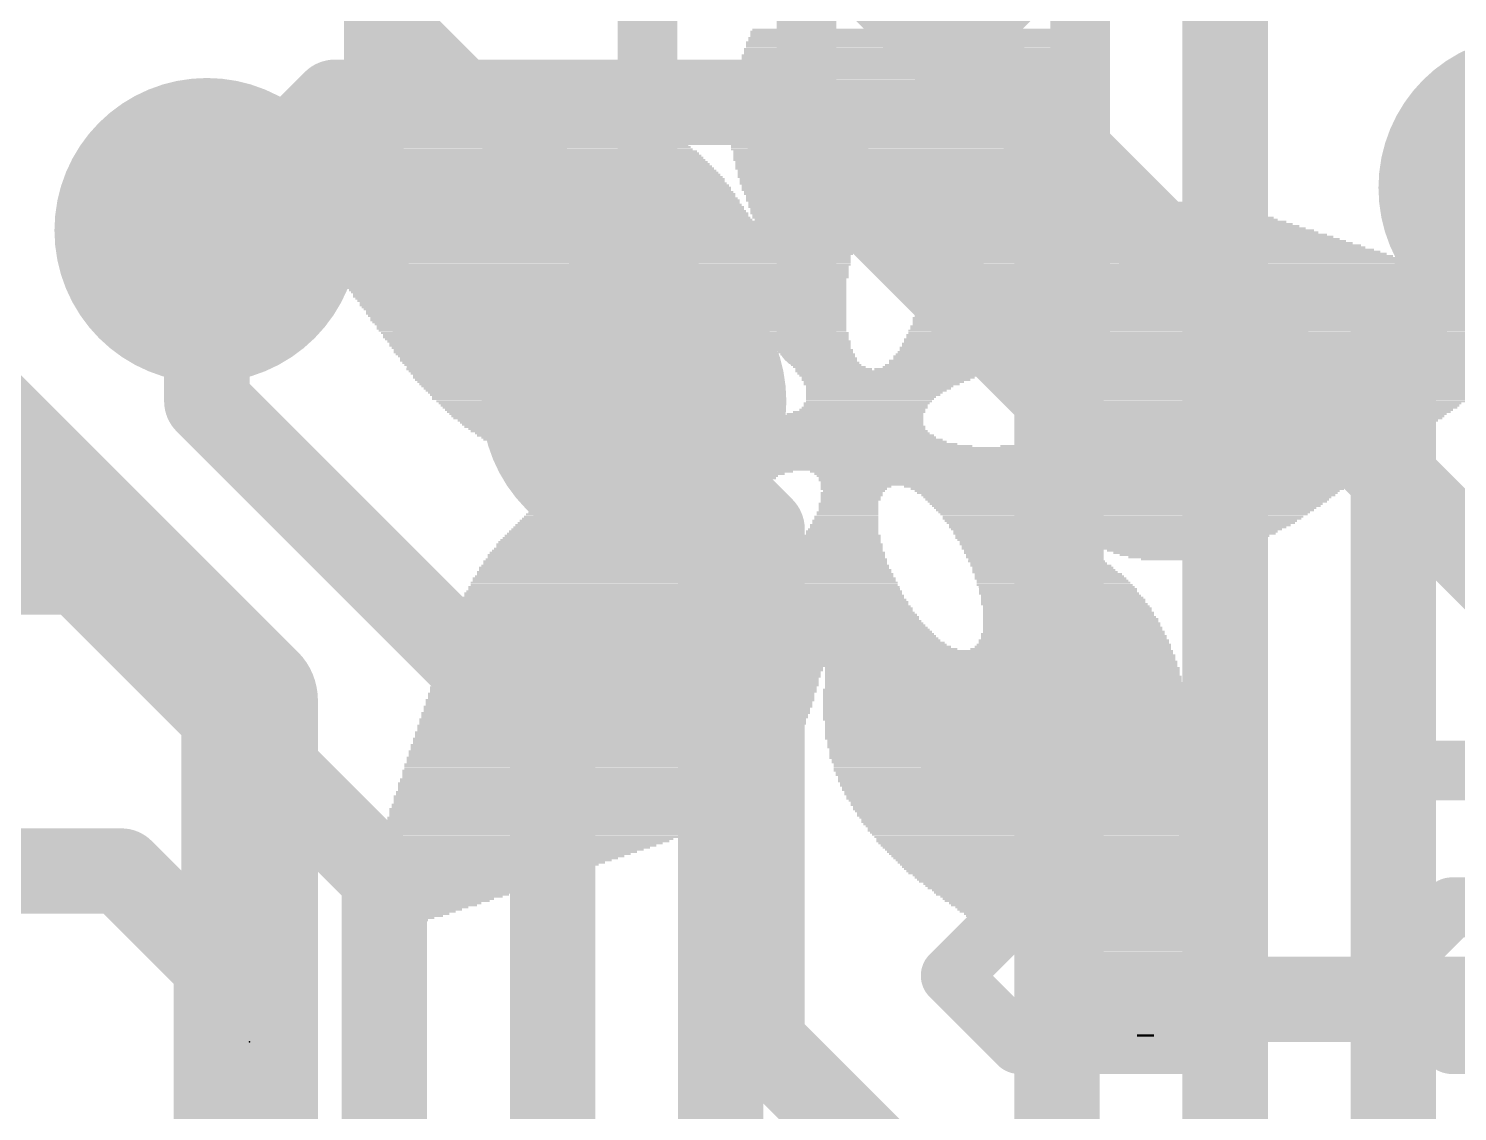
# Model space of a CAD drawing. Extents: x -0.1 to 50.8, y -0.1 to 23.
# Drawn here: x 21.822 to 26.071, y 13.509 to 16.729 of the extents above; entities that cross this region are included whole.
import ezdxf

# ---------------------------------------------------------------- set-up
doc = ezdxf.new("R2010")
doc.units = 0
for name, color, linetype in [('1', 12, 'CONTINUOUS'), ('16', 132, 'CONTINUOUS'), ('18', 110, 'CONTINUOUS'), ('21', 40, 'CONTINUOUS'), ('22', 6, 'CONTINUOUS'), ('23', 40, 'CONTINUOUS')]:
    doc.layers.add(name, color=color, linetype=linetype)

# ---------------------------------------------------------------- blocks, each defined once
blk = doc.blocks.new('RECT')
blk.add_solid([(-0.5, -0.5), (0.5, -0.5), (-0.5, 0.5), (0.5, 0.5)])
blk = doc.blocks.new('ROUNDV')
at = {"const_width": 0.5}
blk.add_lwpolyline([(0, -0.25, 1), (0, 0.25, 1), (0, -0.25)], format="xyb", dxfattribs=at)

msp = doc.modelspace()

# ---------------------------------------------------------------- linework, layer by layer
at = {"layer": '1', "const_width": 0.254}
for points in [[(25.38, 13.127), (25.38, 17.165)], [(24.88, 16.395), (24.257, 17.018)], [(24.88, 13.127), (24.88, 16.395)], [(25.88, 15.847), (26.289, 16.256)], [(22.352, 15.621), (22.352, 16.129)], [(22.352, 16.002), (22.352, 16.129)], [(25.88, 13.127), (25.88, 15.847)], [(23.38, 14.593), (22.352, 15.621)], [(23.88, 15.363), (23.622, 15.621)], [(23.88, 13.127), (23.88, 15.363)], [(20.701, 15.113), (21.971, 15.113)], [(21.971, 15.113), (22.88, 14.204)], [(23.38, 13.127), (23.38, 14.593)], [(21.209, 14.224), (22.098, 14.224)], [(22.098, 14.224), (22.38, 13.942)], [(22.88, 14.204), (22.88, 13.127)], [(22.38, 13.942), (22.38, 13.127)]]:
    msp.add_lwpolyline(points, dxfattribs=at)
at = {"layer": '1', "const_width": 0.127}
for points in [[(24.9435, 16.395, 1), (24.8165, 16.395)], [(24.8351, 16.3501, 1), (24.9249, 16.4399)], [(22.4155, 16.129, 1), (22.2885, 16.129)], [(22.4155, 16.129, 1), (22.2885, 16.129)], [(22.2885, 16.002, 1), (22.4155, 16.002)], [(25.9435, 15.847, 1), (25.8165, 15.847)], [(25.8351, 15.8919, 1), (25.9249, 15.8021)], [(22.3969, 15.6659, 1), (22.3071, 15.5761)], [(23.6669, 15.6659, 1), (23.5771, 15.5761)], [(22.2885, 15.621, 1), (22.4155, 15.621)], [(23.9435, 15.363, 1), (23.8165, 15.363)], [(23.8351, 15.3181, 1), (23.9249, 15.4079)], [(22.0159, 15.1579, 1), (21.9261, 15.0681)], [(21.971, 15.0495, 1), (21.971, 15.1765)], [(23.4435, 14.593, 1), (23.3165, 14.593)], [(23.3351, 14.5481, 1), (23.4249, 14.6379)], [(22.1429, 14.2689, 1), (22.0531, 14.1791)], [(22.098, 14.1605, 1), (22.098, 14.2875)], [(22.9435, 14.204, 1), (22.8165, 14.204)], [(22.8351, 14.1591, 1), (22.9249, 14.2489)], [(22.4435, 13.942, 1), (22.3165, 13.942)], [(22.3351, 13.8971, 1), (22.4249, 13.9869)]]:
    msp.add_lwpolyline(points, format="xyb", dxfattribs=at)
at = {"layer": '16'}
for points, const_width in [([(26.416, 14.859), (24.257, 17.018)], 0.254), ([(22.733, 16.51), (22.352, 16.129)], 0.254), ([(24.003, 16.51), (22.733, 16.51)], 0.254), ([(24.892, 15.621), (24.003, 16.51)], 0.254), ([(21.209, 16.002), (22.479, 14.732)], 0.4064), ([(24.003, 15.24), (23.622, 15.621)], 0.254), ([(24.892, 13.843), (24.892, 15.621)], 0.254), ([(24.003, 13.716), (24.003, 15.24)], 0.254), ([(22.479, 14.732), (22.479, 12.573)], 0.4064), ([(26.924, 13.843), (24.892, 13.843)], 0.254), ([(24.638, 13.081), (24.003, 13.716)], 0.254)]:
    msp.add_lwpolyline(points, dxfattribs=dict(at, const_width=const_width))
for points, const_width in [([(22.733, 16.5735, 1), (22.733, 16.4465)], 0.127), ([(22.7779, 16.4651, 1), (22.6881, 16.5549)], 0.127), ([(24.0479, 16.5549, 1), (23.9581, 16.4651)], 0.127), ([(24.003, 16.4465, 1), (24.003, 16.5735)], 0.127), ([(22.3071, 16.1739, 1), (22.3969, 16.0841)], 0.127), ([(23.6669, 15.6659, 1), (23.5771, 15.5761)], 0.127), ([(24.9555, 15.621, 1), (24.8285, 15.621)], 0.127), ([(24.8471, 15.5761, 1), (24.9369, 15.6659)], 0.127), ([(24.0665, 15.24, 1), (23.9395, 15.24)], 0.127), ([(23.9581, 15.1951, 1), (24.0479, 15.2849)], 0.127), ([(22.5806, 14.732, 1), (22.3774, 14.732)], 0.2032), ([(22.4072, 14.6602, 1), (22.5508, 14.8038)], 0.2032), ([(24.892, 13.9065, 1), (24.892, 13.7795)], 0.127), ([(24.8285, 13.843, 1), (24.9555, 13.843)], 0.127), ([(24.0479, 13.7609, 1), (23.9581, 13.6711)], 0.127), ([(23.9395, 13.716, 1), (24.0665, 13.716)], 0.127)]:
    msp.add_lwpolyline(points, format="xyb", dxfattribs=dict(at, const_width=const_width))
at = {"layer": '22', "const_width": 0.1778}
for points in [[(24.5419, 16.6186), (24.1352, 17.0254)], [(24.1352, 17.0254), (24.1352, 15.8052)], [(24.9487, 17.0254), (24.5419, 16.6186)], [(24.9487, 15.8052), (24.9487, 17.0254)], [(22.8488, 16.822), (22.8488, 16.0085)], [(23.6623, 16.0085), (22.8488, 16.822)], [(23.6623, 16.0085), (23.6623, 16.822)], [(22.8488, 16.0085), (23.0522, 15.8052)], [(23.459, 15.8052), (23.6623, 16.0085)], [(23.0522, 15.8052), (23.459, 15.8052)], [(25.1741, 14.5231), (24.564, 14.5231)], [(25.3775, 14.3198), (25.1741, 14.5231)], [(26.4604, 14.5231), (25.8503, 14.5231)], [(25.1741, 14.1164), (25.3775, 14.3198)], [(24.564, 13.913), (24.7673, 14.1164)], [(24.7673, 14.1164), (25.1741, 14.1164)], [(25.8503, 13.913), (26.0537, 14.1164)], [(26.0537, 14.1164), (26.4604, 14.1164)], [(24.7673, 13.7096), (24.564, 13.913)], [(26.0537, 13.7096), (25.8503, 13.913)], [(25.3775, 13.7096), (24.7673, 13.7096)], [(26.6638, 13.7096), (26.0537, 13.7096)]]:
    msp.add_lwpolyline(points, dxfattribs=at)
at = {"layer": '22', "const_width": 0.0889}
for points in [[(24.5105, 16.6501, 1), (24.5734, 16.5872)], [(24.5105, 16.5872, 1), (24.5734, 16.6501)], [(22.8803, 16.04, 1), (22.8174, 15.9771)], [(23.6938, 15.9771, 1), (23.6309, 16.04)], [(23.6309, 15.9771, 1), (23.6938, 16.04)], [(22.8044, 16.0085, 1), (22.8933, 16.0085)], [(23.6179, 16.0085, 1), (23.7068, 16.0085)], [(23.0522, 15.8496, 1), (23.0522, 15.7607)], [(23.459, 15.7607, 1), (23.459, 15.8496)], [(23.0208, 15.7737, 1), (23.0837, 15.8366)], [(23.4275, 15.8366, 1), (23.4904, 15.7737)], [(24.0907, 15.8052, 1), (24.1796, 15.8052)], [(24.9042, 15.8052, 1), (24.9931, 15.8052)], [(24.564, 14.5676, 1), (24.564, 14.4787)], [(25.2055, 14.5546, 1), (25.1427, 14.4917)], [(25.1741, 14.4787, 1), (25.1741, 14.5676)], [(25.8503, 14.5676, 1), (25.8503, 14.4787)], [(25.4089, 14.2883, 1), (25.346, 14.3512)], [(25.346, 14.2883, 1), (25.4089, 14.3512)], [(24.7673, 14.1608, 1), (24.7673, 14.0719)], [(24.7988, 14.085, 1), (24.7359, 14.1478)], [(25.1427, 14.1478, 1), (25.2055, 14.085)], [(25.1741, 14.0719, 1), (25.1741, 14.1608)], [(26.0537, 14.1608, 1), (26.0537, 14.0719)], [(26.0851, 14.085, 1), (26.0222, 14.1478)], [(24.5954, 13.9445, 1), (24.5325, 13.8816)], [(24.5325, 13.9445, 1), (24.5954, 13.8816)], [(25.8817, 13.9445, 1), (25.8189, 13.8816)], [(25.8189, 13.9445, 1), (25.8817, 13.8816)], [(24.7673, 13.7541, 1), (24.7673, 13.6652)], [(24.7359, 13.6782, 1), (24.7988, 13.7411)], [(25.3775, 13.6652, 1), (25.3775, 13.7541)], [(26.0537, 13.7541, 1), (26.0537, 13.6652)], [(26.0222, 13.6782, 1), (26.0851, 13.7411)]]:
    msp.add_lwpolyline(points, format="xyb", dxfattribs=at)
at = {"layer": '23'}
msp.add_point((22.479, 13.716), dxfattribs=at)

# ---------------------------------------------------------------- block references
at = {"layer": '18', "xscale": 0.9064, "yscale": 0.9064}
for p in [(26.289, 16.256), (26.289, 16.256), (22.352, 16.129), (22.352, 16.129), (23.622, 15.621), (23.622, 15.621)]:
    msp.add_blockref('ROUNDV', p, dxfattribs=at)
at = {"layer": '21'}
for p, xscale, yscale in [((24.4539, 16.7005), 0.9843, 0.0064), ((24.4539, 16.7196), 0.9715, 0.0063), ((24.4571, 16.7132), 0.9779, 0.0064), ((24.4571, 16.7068), 0.9779, 0.0063), ((24.457, 16.7259), 0.9652, 0.0064), ((24.4506, 16.6687), 1.0033, 0.0063), ((24.4539, 16.6624), 1.0097, 0.0064), ((24.4539, 16.6561), 1.0097, 0.0063), ((24.4539, 16.6878), 0.9969, 0.0064), ((24.4539, 16.6815), 0.9969, 0.0063), ((24.4539, 16.6751), 0.9969, 0.0064), ((24.457, 16.6942), 0.9906, 0.0063), ((24.4475, 16.6116), 1.035, 0.0064), ((24.4506, 16.6306), 1.0287, 0.0063), ((24.4506, 16.6243), 1.0287, 0.0064), ((24.4506, 16.618), 1.0287, 0.0063), ((24.4507, 16.6497), 1.016, 0.0064), ((24.4507, 16.6434), 1.016, 0.0063), ((24.4507, 16.637), 1.016, 0.0064), ((24.4475, 16.5862), 1.0478, 0.0064), ((24.4475, 16.5799), 1.0478, 0.0063), ((24.4475, 16.5735), 1.0478, 0.0064), ((24.4475, 16.5672), 1.0478, 0.0063), ((24.4475, 16.6053), 1.035, 0.0063), ((24.4475, 16.5989), 1.035, 0.0064), ((24.4507, 16.5925), 1.0414, 0.0063), ((24.4444, 16.5544), 1.0541, 0.0063), ((24.4444, 16.5481), 1.0541, 0.0064), ((24.4444, 16.5418), 1.0541, 0.0063), ((24.4444, 16.5354), 1.0541, 0.0064), ((24.4444, 16.5291), 1.0541, 0.0063), ((24.4475, 16.5608), 1.0478, 0.0064), ((23.0505, 16.4846), 1.0096, 0.0064), ((23.0442, 16.491), 0.9715, 0.0063), ((23.0347, 16.4973), 0.9271, 0.0064), ((23.022, 16.5037), 0.8763, 0.0063), ((23.0061, 16.51), 0.7937, 0.0064), ((24.4443, 16.5227), 1.0668, 0.0064), ((24.4443, 16.5163), 1.0668, 0.0063), ((24.4443, 16.51), 1.0668, 0.0064), ((24.4443, 16.5037), 1.0668, 0.0063), ((24.4443, 16.4973), 1.0668, 0.0064), ((24.4443, 16.491), 1.0668, 0.0063), ((24.4443, 16.4846), 1.0668, 0.0064), ((23.0981, 16.4401), 1.1684, 0.0063), ((23.0855, 16.4529), 1.1303, 0.0063), ((23.095, 16.4465), 1.1493, 0.0064), ((23.0823, 16.4592), 1.1113, 0.0064), ((23.0664, 16.4719), 1.0668, 0.0064), ((23.0759, 16.4656), 1.0858, 0.0063), ((23.06, 16.4782), 1.0414, 0.0063), ((24.4443, 16.4782), 1.0668, 0.0063), ((24.4443, 16.4719), 1.0668, 0.0064), ((24.4443, 16.4656), 1.0668, 0.0063), ((24.4443, 16.4592), 1.0668, 0.0064), ((24.4443, 16.4529), 1.0668, 0.0063), ((24.4443, 16.4465), 1.0668, 0.0064), ((24.4443, 16.4401), 1.0668, 0.0063), ((23.1172, 16.4148), 1.2319, 0.0063), ((23.1235, 16.4084), 1.2446, 0.0064), ((23.1267, 16.402), 1.251, 0.0063), ((23.1013, 16.4338), 1.1874, 0.0064), ((23.1076, 16.4275), 1.2001, 0.0063), ((23.114, 16.4211), 1.2128, 0.0064), ((24.4412, 16.4338), 1.0605, 0.0064), ((24.4412, 16.4275), 1.0605, 0.0063), ((24.4412, 16.4211), 1.0605, 0.0064), ((24.4412, 16.4148), 1.0605, 0.0063), ((24.4412, 16.4084), 1.0605, 0.0064), ((24.4412, 16.402), 1.0605, 0.0063), ((23.1331, 16.3894), 1.2763, 0.0063), ((23.1394, 16.383), 1.289, 0.0064), ((23.1426, 16.3767), 1.2954, 0.0063), ((23.1457, 16.3703), 1.3017, 0.0064), ((23.1521, 16.3639), 1.3144, 0.0063), ((23.1331, 16.3957), 1.2637, 0.0064), ((23.1585, 16.3576), 1.3145, 0.0064), ((24.4412, 16.3957), 1.0605, 0.0064), ((24.4412, 16.3894), 1.0605, 0.0063), ((24.4412, 16.383), 1.0605, 0.0064), ((24.4412, 16.3767), 1.0605, 0.0063), ((24.438, 16.3703), 1.0541, 0.0064), ((24.4412, 16.3639), 1.0477, 0.0063), ((24.4412, 16.3576), 1.0477, 0.0064), ((23.1616, 16.3513), 1.3208, 0.0063), ((23.1648, 16.3449), 1.3272, 0.0064), ((23.168, 16.3386), 1.3335, 0.0063), ((23.1744, 16.3322), 1.3335, 0.0064), ((23.1775, 16.3258), 1.3398, 0.0063), ((23.1838, 16.3195), 1.3399, 0.0064), ((23.187, 16.3132), 1.3462, 0.0063), ((24.4412, 16.3513), 1.0477, 0.0063), ((24.4412, 16.3449), 1.0477, 0.0064), ((24.438, 16.3386), 1.0414, 0.0063), ((24.4412, 16.3322), 1.0351, 0.0064), ((24.4412, 16.3258), 1.0351, 0.0063), ((24.4412, 16.3195), 1.0351, 0.0064), ((24.438, 16.3132), 1.0287, 0.0063), ((23.1934, 16.3068), 1.3462, 0.0064), ((23.1966, 16.3005), 1.3525, 0.0063), ((23.2029, 16.2941), 1.3526, 0.0064), ((23.2061, 16.2877), 1.3589, 0.0063), ((23.2125, 16.2814), 1.3589, 0.0064), ((23.2156, 16.2751), 1.3526, 0.0063), ((24.4412, 16.3068), 1.0223, 0.0064), ((24.4412, 16.3005), 1.0223, 0.0063), ((24.4412, 16.2941), 1.0223, 0.0064), ((24.438, 16.2877), 1.016, 0.0063), ((24.4412, 16.2814), 1.0097, 0.0064), ((24.4412, 16.2751), 1.0097, 0.0063), ((23.2219, 16.2687), 1.3525, 0.0064), ((23.2252, 16.2624), 1.3589, 0.0063), ((23.2315, 16.256), 1.3589, 0.0064), ((23.2347, 16.2496), 1.3525, 0.0063), ((23.2379, 16.2433), 1.3589, 0.0064), ((23.2442, 16.237), 1.3589, 0.0063), ((23.2474, 16.2306), 1.3525, 0.0064), ((24.438, 16.2687), 1.0033, 0.0064), ((24.438, 16.2496), 0.9906, 0.0063), ((24.4412, 16.2624), 0.9969, 0.0063), ((24.4412, 16.256), 0.9969, 0.0064), ((24.1649, 16.2433), 0.4318, 0.0064), ((24.1586, 16.237), 0.4191, 0.0063), ((24.1586, 16.2306), 0.4064, 0.0064), ((24.6793, 16.2433), 0.508, 0.0064), ((24.6792, 16.237), 0.4953, 0.0063), ((24.6825, 16.2306), 0.4889, 0.0064), ((23.2537, 16.2243), 1.3526, 0.0063), ((23.2569, 16.2179), 1.3589, 0.0064), ((23.26, 16.2115), 1.3525, 0.0063), ((23.2664, 16.2052), 1.3526, 0.0064), ((23.2696, 16.1989), 1.3589, 0.0063), ((23.2728, 16.1925), 1.3525, 0.0064), ((23.2791, 16.1862), 1.3526, 0.0063), ((24.1554, 16.2243), 0.4, 0.0063), ((24.1523, 16.2179), 0.3937, 0.0064), ((24.1522, 16.2115), 0.381, 0.0063), ((24.1491, 16.2052), 0.3747, 0.0064), ((24.1459, 16.1989), 0.3683, 0.0063), ((24.1459, 16.1862), 0.3556, 0.0063), ((24.1491, 16.1925), 0.3619, 0.0064), ((24.6856, 16.2243), 0.4826, 0.0063), ((24.6857, 16.2179), 0.4699, 0.0064), ((24.6857, 16.2115), 0.4699, 0.0063), ((24.6856, 16.2052), 0.4572, 0.0064), ((24.6888, 16.1989), 0.4508, 0.0063), ((24.6857, 16.1925), 0.4445, 0.0064), ((24.6857, 16.1862), 0.4445, 0.0063), ((25.2571, 16.1862), 0.4064, 0.0063), ((25.2539, 16.1925), 0.3493, 0.0064), ((25.2508, 16.1989), 0.2921, 0.0063), ((25.2476, 16.2052), 0.2096, 0.0064), ((25.2445, 16.2115), 0.0889, 0.0063), ((23.2855, 16.1798), 1.3525, 0.0064), ((23.2855, 16.1735), 1.3525, 0.0063), ((23.2918, 16.1671), 1.3526, 0.0064), ((23.2981, 16.1608), 1.3525, 0.0063), ((23.4664, 16.1544), 1.6764, 0.0064), ((23.4664, 16.1481), 1.6764, 0.0063), ((24.1427, 16.1798), 0.3492, 0.0064), ((24.1427, 16.1671), 0.3366, 0.0064), ((24.1459, 16.1735), 0.3429, 0.0063), ((24.1459, 16.1608), 0.3302, 0.0063), ((24.6856, 16.1798), 0.4318, 0.0064), ((24.6856, 16.1735), 0.4318, 0.0063), ((24.6825, 16.1671), 0.4255, 0.0064), ((24.6793, 16.1481), 0.4064, 0.0063), ((24.6825, 16.1608), 0.4127, 0.0063), ((24.6825, 16.1544), 0.4127, 0.0064), ((25.273, 16.1481), 0.616, 0.0063), ((25.2667, 16.1544), 0.5905, 0.0064), ((25.2635, 16.1608), 0.5461, 0.0063), ((25.2635, 16.1671), 0.5207, 0.0064), ((25.2603, 16.1735), 0.4762, 0.0063), ((25.2572, 16.1798), 0.4445, 0.0064), ((23.4665, 16.1417), 1.6637, 0.0064), ((23.4696, 16.1354), 1.6574, 0.0063), ((23.4696, 16.129), 1.6446, 0.0064), ((23.4696, 16.1227), 1.6446, 0.0063), ((23.4728, 16.1163), 1.6383, 0.0064), ((23.4728, 16.11), 1.6256, 0.0063), ((23.4728, 16.1036), 1.6256, 0.0064), ((24.6761, 16.1417), 0.4, 0.0064), ((24.6761, 16.1354), 0.4, 0.0063), ((24.6761, 16.129), 0.3874, 0.0064), ((24.6729, 16.1227), 0.381, 0.0063), ((24.6698, 16.1163), 0.3747, 0.0064), ((24.6698, 16.11), 0.3747, 0.0063), ((24.6666, 16.1036), 0.3683, 0.0064), ((25.3048, 16.1036), 0.8319, 0.0064), ((25.3016, 16.11), 0.8001, 0.0063), ((25.2953, 16.1163), 0.7747, 0.0064), ((25.2889, 16.1227), 0.7366, 0.0063), ((25.2857, 16.129), 0.7176, 0.0064), ((25.2794, 16.1354), 0.6795, 0.0063), ((25.2762, 16.1417), 0.6477, 0.0064), ((23.4728, 16.0973), 1.6129, 0.0063), ((23.476, 16.0909), 1.6065, 0.0064), ((23.4791, 16.0846), 1.6002, 0.0063), ((23.4791, 16.0782), 1.6002, 0.0064), ((23.4792, 16.0719), 1.5875, 0.0063), ((23.4823, 16.0655), 1.5812, 0.0064), ((23.4855, 16.0592), 1.5748, 0.0063), ((24.6634, 16.0973), 0.362, 0.0063), ((24.6602, 16.0909), 0.3556, 0.0064), ((24.6602, 16.0846), 0.3556, 0.0063), ((24.6507, 16.0655), 0.3366, 0.0064), ((24.6475, 16.0592), 0.3302, 0.0063), ((24.6571, 16.0782), 0.3493, 0.0064), ((24.6539, 16.0719), 0.3429, 0.0063), ((25.3461, 16.0592), 1.0287, 0.0063), ((25.3429, 16.0655), 0.9969, 0.0064), ((25.3365, 16.0719), 0.9716, 0.0063), ((25.327, 16.0782), 0.9398, 0.0064), ((25.3238, 16.0846), 0.9208, 0.0063), ((25.3175, 16.0909), 0.8827, 0.0064), ((25.3111, 16.0973), 0.8572, 0.0063), ((23.4823, 16.0528), 1.5684, 0.0064), ((23.4855, 16.0465), 1.5621, 0.0063), ((23.4886, 16.0401), 1.5557, 0.0064), ((23.4918, 16.0338), 1.5494, 0.0063), ((23.4918, 16.0274), 1.5494, 0.0064), ((23.4918, 16.0211), 1.5367, 0.0063), ((23.495, 16.0147), 1.5304, 0.0064), ((24.6475, 16.0528), 0.3302, 0.0064), ((24.6411, 16.0401), 0.3175, 0.0064), ((24.638, 16.0338), 0.3112, 0.0063), ((25.2222, 16.0274), 1.4796, 0.0064), ((24.6444, 16.0465), 0.3239, 0.0063), ((25.2286, 16.0211), 1.4923, 0.0063), ((25.2413, 16.0147), 1.5177, 0.0064), ((25.3714, 16.0338), 1.143, 0.0063), ((25.3651, 16.0401), 1.1049, 0.0064), ((25.3619, 16.0465), 1.0858, 0.0063), ((25.3524, 16.0528), 1.0541, 0.0064), ((23.4982, 16.0084), 1.524, 0.0063), ((23.4982, 16.002), 1.524, 0.0064), ((23.5014, 15.9957), 1.5177, 0.0063), ((23.5046, 15.9893), 1.5113, 0.0064), ((23.5045, 15.983), 1.4986, 0.0063), ((23.5045, 15.9766), 1.4986, 0.0064), ((25.2857, 15.983), 1.6192, 0.0063), ((25.2984, 15.9766), 1.6446, 0.0064), ((25.2603, 16.002), 1.5558, 0.0064), ((25.2698, 15.9957), 1.5748, 0.0063), ((25.2825, 15.9893), 1.6002, 0.0064), ((25.2508, 16.0084), 1.5367, 0.0063), ((23.5077, 15.9703), 1.4922, 0.0063), ((23.5109, 15.9639), 1.4859, 0.0064), ((23.5109, 15.9576), 1.4859, 0.0063), ((23.5141, 15.9512), 1.4795, 0.0064), ((23.5172, 15.9449), 1.4732, 0.0063), ((23.5204, 15.9385), 1.4668, 0.0064), ((23.5204, 15.9322), 1.4668, 0.0063), ((25.346, 15.9322), 1.7526, 0.0063), ((25.3397, 15.9385), 1.7399, 0.0064), ((25.3238, 15.9576), 1.6954, 0.0063), ((25.3397, 15.9449), 1.7272, 0.0063), ((25.308, 15.9703), 1.6637, 0.0063), ((25.3175, 15.9639), 1.6827, 0.0064), ((25.3334, 15.9512), 1.7145, 0.0064), ((23.5236, 15.9258), 1.4605, 0.0064), ((23.5267, 15.9195), 1.4541, 0.0063), ((23.5299, 15.9131), 1.4478, 0.0064), ((23.5299, 15.9068), 1.4478, 0.0063), ((23.5331, 15.9004), 1.4414, 0.0064), ((23.2696, 15.8941), 0.9017, 0.0063), ((23.2569, 15.8877), 0.8636, 0.0064), ((24.003, 15.8941), 0.5016, 0.0063), ((24.0252, 15.8877), 0.4572, 0.0064), ((25.3556, 15.9131), 1.7843, 0.0064), ((25.3556, 15.9068), 1.7843, 0.0063), ((25.3588, 15.9004), 1.7907, 0.0064), ((25.3619, 15.8941), 1.797, 0.0063), ((25.3619, 15.8877), 1.797, 0.0064), ((25.3492, 15.9258), 1.759, 0.0064), ((25.3556, 15.9195), 1.7717, 0.0063), ((23.2474, 15.8814), 0.8445, 0.0063), ((23.2474, 15.875), 0.8319, 0.0064), ((23.2474, 15.8687), 0.8191, 0.0063), ((23.2442, 15.8623), 0.8128, 0.0064), ((23.2474, 15.8559), 0.8065, 0.0063), ((23.2474, 15.8496), 0.7937, 0.0064), ((24.0411, 15.8814), 0.4254, 0.0063), ((24.0506, 15.875), 0.4064, 0.0064), ((24.0602, 15.8687), 0.3873, 0.0063), ((24.0665, 15.8623), 0.3746, 0.0064), ((24.076, 15.8559), 0.3556, 0.0063), ((24.0824, 15.8496), 0.3429, 0.0064), ((25.3588, 15.8687), 1.8161, 0.0063), ((25.3588, 15.8623), 1.8161, 0.0064), ((25.3619, 15.8559), 1.8224, 0.0063), ((25.3619, 15.8496), 1.8224, 0.0064), ((25.3587, 15.8814), 1.8034, 0.0063), ((25.3619, 15.875), 1.8098, 0.0064), ((23.2505, 15.8433), 0.7874, 0.0063), ((23.2505, 15.8369), 0.7874, 0.0064), ((23.2537, 15.8306), 0.781, 0.0063), ((23.2569, 15.8242), 0.7747, 0.0064), ((23.2633, 15.8178), 0.7747, 0.0063), ((23.2633, 15.8115), 0.7747, 0.0064), ((23.2664, 15.8052), 0.7684, 0.0063), ((24.0919, 15.8433), 0.3238, 0.0063), ((24.0951, 15.8369), 0.3175, 0.0064), ((24.1014, 15.8306), 0.3048, 0.0063), ((24.111, 15.8242), 0.2985, 0.0064), ((24.1173, 15.8178), 0.2858, 0.0063), ((24.1237, 15.8115), 0.2731, 0.0064), ((24.1269, 15.8052), 0.2667, 0.0063), ((25.3492, 15.8052), 1.8478, 0.0063), ((25.3524, 15.8178), 1.8415, 0.0063), ((25.3524, 15.8115), 1.8415, 0.0064), ((25.3556, 15.8306), 1.8351, 0.0063), ((25.3556, 15.8242), 1.8351, 0.0064), ((25.3587, 15.8433), 1.8288, 0.0063), ((25.3587, 15.8369), 1.8288, 0.0064), ((23.2728, 15.7988), 0.7683, 0.0064), ((23.2759, 15.7925), 0.762, 0.0063), ((23.2791, 15.7861), 0.7684, 0.0064), ((23.2855, 15.7797), 0.7683, 0.0063), ((23.2886, 15.7734), 0.762, 0.0064), ((23.2918, 15.7671), 0.7684, 0.0063), ((23.2981, 15.7607), 0.7683, 0.0064), ((24.1364, 15.7988), 0.2603, 0.0064), ((24.1395, 15.7925), 0.254, 0.0063), ((24.1459, 15.7861), 0.2413, 0.0064), ((24.1491, 15.7797), 0.2349, 0.0063), ((24.1554, 15.7734), 0.235, 0.0064), ((24.1618, 15.7671), 0.2223, 0.0063), ((24.1681, 15.7607), 0.2222, 0.0064), ((25.3301, 15.7607), 1.8605, 0.0064), ((25.3333, 15.7671), 1.8542, 0.0063), ((25.3397, 15.7797), 1.8542, 0.0063), ((25.3397, 15.7734), 1.8542, 0.0064), ((25.346, 15.7925), 1.8542, 0.0063), ((25.346, 15.7861), 1.8542, 0.0064), ((25.3492, 15.7988), 1.8478, 0.0064), ((23.3045, 15.7544), 0.7684, 0.0063), ((23.3077, 15.748), 0.762, 0.0064), ((23.3141, 15.7416), 0.7747, 0.0063), ((23.3172, 15.7353), 0.7684, 0.0064), ((23.3268, 15.729), 0.7747, 0.0063), ((23.3331, 15.7226), 0.7747, 0.0064), ((24.1713, 15.7544), 0.2159, 0.0063), ((24.1776, 15.748), 0.2159, 0.0064), ((24.1808, 15.7416), 0.2096, 0.0063), ((24.1872, 15.7353), 0.2095, 0.0064), ((24.1935, 15.729), 0.2096, 0.0063), ((24.2031, 15.7226), 0.2159, 0.0064), ((25.2953, 15.7226), 1.8669, 0.0064), ((25.3016, 15.729), 1.8669, 0.0063), ((25.3143, 15.7416), 1.8669, 0.0063), ((25.3111, 15.7353), 1.8606, 0.0064), ((25.3238, 15.7544), 1.8606, 0.0063), ((25.3238, 15.748), 1.8606, 0.0064), ((23.3362, 15.7163), 0.7811, 0.0063), ((23.3426, 15.7099), 0.781, 0.0064), ((23.349, 15.7035), 0.7811, 0.0063), ((23.3553, 15.6972), 0.781, 0.0064), ((23.3617, 15.6909), 0.7937, 0.0063), ((23.368, 15.6845), 0.7938, 0.0064), ((23.3775, 15.6782), 0.8001, 0.0063), ((24.2157, 15.7163), 0.2286, 0.0063), ((24.4094, 15.7099), 0.616, 0.0064), ((24.3967, 15.7035), 0.5778, 0.0063), ((24.3872, 15.6972), 0.5461, 0.0064), ((24.3713, 15.6845), 0.5016, 0.0064), ((24.3777, 15.6909), 0.5143, 0.0063), ((24.365, 15.6782), 0.4763, 0.0063), ((24.5491, 15.7163), 0.4254, 0.0063), ((25.5556, 15.7163), 1.3335, 0.0063), ((25.5683, 15.7099), 1.2954, 0.0064), ((25.5747, 15.7035), 1.2573, 0.0063), ((25.5778, 15.6972), 1.2382, 0.0064), ((25.5842, 15.6909), 1.2129, 0.0063), ((25.581, 15.6845), 1.1938, 0.0064), ((25.581, 15.6782), 1.1811, 0.0063), ((23.3839, 15.6718), 0.8001, 0.0064), ((23.3934, 15.6654), 0.8064, 0.0063), ((23.4029, 15.6591), 0.8128, 0.0064), ((23.4093, 15.6528), 0.8128, 0.0063), ((23.4188, 15.6464), 0.8192, 0.0064), ((23.4284, 15.6401), 0.8255, 0.0063), ((23.4379, 15.6337), 0.8319, 0.0064), ((24.3586, 15.6718), 0.4636, 0.0064), ((24.3491, 15.6591), 0.4318, 0.0064), ((24.3364, 15.6464), 0.4064, 0.0064), ((24.3332, 15.6401), 0.4, 0.0063), ((24.3269, 15.6337), 0.3873, 0.0064), ((24.3523, 15.6654), 0.4381, 0.0063), ((24.3428, 15.6528), 0.4191, 0.0063), ((25.581, 15.6718), 1.1684, 0.0064), ((25.5778, 15.6654), 1.1494, 0.0063), ((25.5778, 15.6591), 1.1366, 0.0064), ((25.5747, 15.6528), 1.1303, 0.0063), ((25.5619, 15.6337), 1.0922, 0.0064), ((25.5715, 15.6464), 1.1113, 0.0064), ((25.5683, 15.6401), 1.1049, 0.0063), ((23.4442, 15.6274), 0.8446, 0.0063), ((23.4569, 15.621), 0.8446, 0.0064), ((23.4696, 15.6147), 0.8572, 0.0063), ((23.4791, 15.6083), 0.8636, 0.0064), ((23.4918, 15.602), 0.8763, 0.0063), ((23.5045, 15.5956), 0.889, 0.0064), ((24.3015, 15.5956), 0.3747, 0.0064), ((24.3078, 15.602), 0.3746, 0.0063), ((24.3142, 15.6147), 0.3747, 0.0063), ((24.311, 15.6083), 0.3683, 0.0064), ((24.3237, 15.6274), 0.381, 0.0063), ((24.3205, 15.621), 0.3746, 0.0064), ((25.527, 15.5956), 1.0604, 0.0064), ((25.5334, 15.602), 1.0731, 0.0063), ((25.5397, 15.6083), 1.0732, 0.0064), ((25.5556, 15.6274), 1.0922, 0.0063), ((25.5524, 15.621), 1.0858, 0.0064), ((25.5461, 15.6147), 1.0731, 0.0063), ((23.5236, 15.5893), 0.9144, 0.0063), ((23.5426, 15.5829), 0.9398, 0.0064), ((23.7808, 15.5766), 1.4033, 0.0063), ((23.7839, 15.5702), 1.397, 0.0064), ((23.7903, 15.5639), 1.3843, 0.0063), ((23.7934, 15.5575), 1.3779, 0.0064), ((23.7966, 15.5512), 1.3716, 0.0063), ((24.2792, 15.5829), 0.4064, 0.0064), ((24.2919, 15.5893), 0.3937, 0.0063), ((25.4667, 15.5512), 1.0541, 0.0063), ((25.4762, 15.5575), 1.0604, 0.0064), ((25.4857, 15.5639), 1.0541, 0.0063), ((25.4953, 15.5702), 1.0605, 0.0064), ((25.5048, 15.5766), 1.0541, 0.0063), ((25.5112, 15.5829), 1.0541, 0.0064), ((25.5206, 15.5893), 1.0605, 0.0063), ((23.803, 15.5448), 1.3716, 0.0064), ((23.8094, 15.5385), 1.3589, 0.0063), ((23.8157, 15.5321), 1.3589, 0.0064), ((23.8252, 15.5258), 1.3526, 0.0063), ((23.8347, 15.5194), 1.3589, 0.0064), ((23.8443, 15.5131), 1.3525, 0.0063), ((23.857, 15.5067), 1.3653, 0.0064), ((25.3778, 15.5067), 1.1176, 0.0064), ((25.3937, 15.5131), 1.0985, 0.0063), ((25.4063, 15.5194), 1.0859, 0.0064), ((25.4223, 15.5258), 1.0795, 0.0063), ((25.4349, 15.5321), 1.0668, 0.0064), ((25.4444, 15.5385), 1.0605, 0.0063), ((25.4572, 15.5448), 1.0605, 0.0064), ((23.8697, 15.5004), 1.3653, 0.0063), ((23.8919, 15.494), 1.3843, 0.0064), ((23.9173, 15.4877), 1.4224, 0.0063), ((24.5618, 15.4813), 2.6734, 0.0064), ((24.5618, 15.475), 2.6606, 0.0063), ((24.5649, 15.4686), 2.6289, 0.0064), ((24.5682, 15.4623), 2.6099, 0.0063), ((25.3111, 15.4877), 1.2002, 0.0063), ((25.3397, 15.494), 1.1557, 0.0064), ((25.3619, 15.5004), 1.124, 0.0063), ((24.5682, 15.4559), 2.5845, 0.0064), ((24.5745, 15.4496), 2.559, 0.0063), ((24.5809, 15.4432), 2.5337, 0.0064), ((24.5841, 15.4369), 2.5019, 0.0063), ((24.5936, 15.4305), 2.4701, 0.0064), ((24.6095, 15.4242), 2.4257, 0.0063), ((23.7427, 15.3797), 0.5525, 0.0064), ((23.7585, 15.3861), 0.5334, 0.0063), ((23.7776, 15.3924), 0.5334, 0.0064), ((23.7903, 15.3988), 0.5207, 0.0063), ((23.8125, 15.4051), 0.5144, 0.0064), ((23.8347, 15.4115), 0.5207, 0.0063), ((24.7047, 15.4178), 2.2098, 0.0064), ((24.9746, 15.4115), 1.6573, 0.0063), ((24.9778, 15.4051), 1.6383, 0.0064), ((24.9746, 15.3988), 1.6193, 0.0063), ((24.9682, 15.3861), 1.5938, 0.0063), ((24.9746, 15.3924), 1.6065, 0.0064), ((24.9682, 15.3797), 1.5812, 0.0064), ((23.6601, 15.3353), 0.5778, 0.0063), ((23.6728, 15.3416), 0.5778, 0.0064), ((23.6823, 15.348), 0.5715, 0.0063), ((23.6919, 15.3543), 0.5651, 0.0064), ((23.7046, 15.3607), 0.5651, 0.0063), ((23.7141, 15.367), 0.5588, 0.0064), ((23.73, 15.3734), 0.5525, 0.0063), ((24.9619, 15.3734), 1.5685, 0.0063), ((24.2824, 15.367), 0.2096, 0.0064), ((24.2761, 15.3607), 0.1969, 0.0063), ((24.2697, 15.348), 0.1842, 0.0063), ((24.2697, 15.3416), 0.1842, 0.0064), ((24.2665, 15.3353), 0.1778, 0.0063), ((24.2761, 15.3543), 0.1841, 0.0064), ((25.0825, 15.367), 1.3144, 0.0064), ((25.0889, 15.3607), 1.2891, 0.0063), ((25.0889, 15.3543), 1.2637, 0.0064), ((25.0889, 15.348), 1.2509, 0.0063), ((25.0921, 15.3416), 1.2319, 0.0064), ((25.0889, 15.3353), 1.2129, 0.0063), ((23.6157, 15.2972), 0.5905, 0.0063), ((23.6188, 15.3035), 0.5842, 0.0064), ((23.6284, 15.3099), 0.5905, 0.0063), ((23.6379, 15.3162), 0.5842, 0.0064), ((23.6442, 15.3226), 0.5842, 0.0063), ((23.6538, 15.3289), 0.5779, 0.0064), ((24.2602, 15.3162), 0.1778, 0.0064), ((24.2602, 15.3099), 0.1778, 0.0063), ((24.2602, 15.3035), 0.1778, 0.0064), ((24.2602, 15.2972), 0.1778, 0.0063), ((24.2665, 15.3289), 0.1778, 0.0064), ((24.2634, 15.3226), 0.1715, 0.0063), ((25.0889, 15.3289), 1.2001, 0.0064), ((25.0889, 15.3226), 1.1875, 0.0063), ((25.0857, 15.3162), 1.1684, 0.0064), ((25.0857, 15.3099), 1.1557, 0.0063), ((25.0825, 15.3035), 1.1366, 0.0064), ((25.0825, 15.2972), 1.124, 0.0063), ((23.568, 15.2527), 0.5969, 0.0064), ((23.5744, 15.2591), 0.5969, 0.0063), ((23.5808, 15.2654), 0.5969, 0.0064), ((23.5871, 15.2718), 0.5969, 0.0063), ((23.5935, 15.2781), 0.5969, 0.0064), ((23.5998, 15.2845), 0.5969, 0.0063), ((23.6029, 15.2908), 0.5905, 0.0064), ((24.2475, 15.2527), 0.2032, 0.0064), ((24.2507, 15.2654), 0.1969, 0.0064), ((24.2507, 15.2591), 0.1969, 0.0063), ((24.2538, 15.2781), 0.1905, 0.0064), ((24.2538, 15.2718), 0.1905, 0.0063), ((24.257, 15.2908), 0.1842, 0.0064), ((24.257, 15.2845), 0.1842, 0.0063), ((25.0794, 15.2908), 1.1049, 0.0064), ((25.0793, 15.2845), 1.0922, 0.0063), ((25.073, 15.2718), 1.0668, 0.0063), ((25.0762, 15.2781), 1.0731, 0.0064), ((25.0698, 15.2654), 1.0478, 0.0064), ((25.0698, 15.2591), 1.035, 0.0063), ((25.0666, 15.2527), 1.016, 0.0064), ((23.5267, 15.2083), 0.6033, 0.0063), ((23.5331, 15.2146), 0.6032, 0.0064), ((23.5395, 15.221), 0.6033, 0.0063), ((23.5458, 15.2273), 0.6032, 0.0064), ((23.549, 15.2337), 0.5969, 0.0063), ((23.5554, 15.24), 0.5969, 0.0064), ((23.5617, 15.2464), 0.5969, 0.0063), ((24.238, 15.2146), 0.2349, 0.0064), ((24.238, 15.2083), 0.2349, 0.0063), ((24.2411, 15.221), 0.2286, 0.0063), ((24.2412, 15.2337), 0.2159, 0.0063), ((24.2412, 15.2273), 0.2159, 0.0064), ((24.2443, 15.24), 0.2096, 0.0064), ((24.2475, 15.2464), 0.2032, 0.0063), ((25.0602, 15.2464), 1.0033, 0.0063), ((25.0571, 15.24), 0.9842, 0.0064), ((25.0539, 15.2337), 0.9652, 0.0063), ((25.0508, 15.2273), 0.9589, 0.0064), ((25.0444, 15.221), 0.9334, 0.0063), ((25.0381, 15.2146), 0.9207, 0.0064), ((24.7554, 15.2083), 0.3429, 0.0063), ((25.2158, 15.2083), 0.5397, 0.0063), ((23.5014, 15.1702), 0.6159, 0.0063), ((23.5045, 15.1765), 0.6096, 0.0064), ((23.5109, 15.1829), 0.6096, 0.0063), ((23.5172, 15.1956), 0.6096, 0.0063), ((23.5141, 15.1892), 0.6033, 0.0064), ((23.5236, 15.2019), 0.6096, 0.0064), ((24.2284, 15.1702), 0.2794, 0.0063), ((24.2285, 15.1765), 0.2667, 0.0064), ((24.2316, 15.1892), 0.2604, 0.0064), ((24.2316, 15.1829), 0.2604, 0.0063), ((24.2348, 15.1956), 0.254, 0.0063), ((24.2348, 15.2019), 0.2413, 0.0064), ((24.7682, 15.1956), 0.3556, 0.0063), ((24.7619, 15.2019), 0.3429, 0.0064), ((24.7777, 15.1892), 0.362, 0.0064), ((24.7809, 15.1829), 0.3683, 0.0063), ((24.7904, 15.1765), 0.3746, 0.0064), ((24.7936, 15.1702), 0.381, 0.0063), ((25.2158, 15.2019), 0.5143, 0.0064), ((25.2127, 15.1956), 0.4826, 0.0063), ((25.2158, 15.1892), 0.4509, 0.0064), ((25.2158, 15.1829), 0.4127, 0.0063), ((25.2158, 15.1765), 0.3747, 0.0064), ((25.2158, 15.1702), 0.3365, 0.0063), ((23.4728, 15.1257), 0.6223, 0.0064), ((23.476, 15.1321), 0.6159, 0.0063), ((23.4823, 15.1448), 0.616, 0.0063), ((23.4823, 15.1384), 0.616, 0.0064), ((23.4886, 15.1511), 0.6159, 0.0064), ((23.495, 15.1638), 0.616, 0.0064), ((23.4918, 15.1575), 0.6096, 0.0063), ((24.2157, 15.1321), 0.3302, 0.0063), ((24.2157, 15.1257), 0.3302, 0.0064), ((24.2189, 15.1448), 0.3112, 0.0063), ((24.2189, 15.1384), 0.3112, 0.0064), ((24.2221, 15.1511), 0.3048, 0.0064), ((24.222, 15.1575), 0.2921, 0.0063), ((24.2253, 15.1638), 0.2857, 0.0064), ((24.8031, 15.1638), 0.3874, 0.0064), ((24.8063, 15.1575), 0.3937, 0.0063), ((24.8127, 15.1511), 0.3937, 0.0064), ((24.819, 15.1448), 0.4064, 0.0063), ((24.8253, 15.1384), 0.4064, 0.0064), ((24.8316, 15.1321), 0.4191, 0.0063), ((24.8381, 15.1257), 0.4191, 0.0064), ((25.2127, 15.1638), 0.2921, 0.0064), ((25.2095, 15.1575), 0.235, 0.0063), ((25.2095, 15.1511), 0.1588, 0.0064), ((23.4537, 15.0813), 0.635, 0.0063), ((23.4569, 15.094), 0.6286, 0.0063), ((23.4569, 15.0876), 0.6286, 0.0064), ((23.4633, 15.1003), 0.6287, 0.0064), ((23.4665, 15.113), 0.6223, 0.0064), ((23.4665, 15.1067), 0.6223, 0.0063), ((23.4728, 15.1194), 0.6223, 0.0063), ((24.1999, 15.0813), 0.4127, 0.0063), ((24.2031, 15.0876), 0.3937, 0.0064), ((24.2062, 15.094), 0.3874, 0.0063), ((24.2062, 15.1003), 0.3746, 0.0064), ((24.2094, 15.1067), 0.3683, 0.0063), ((24.2094, 15.113), 0.3556, 0.0064), ((24.2126, 15.1194), 0.3493, 0.0063), ((24.8412, 15.1194), 0.4254, 0.0063), ((24.8444, 15.113), 0.4318, 0.0064), ((24.8539, 15.1067), 0.4382, 0.0063), ((24.8571, 15.1003), 0.4445, 0.0064), ((24.8603, 15.094), 0.4509, 0.0063), ((24.8666, 15.0876), 0.4508, 0.0064), ((24.8698, 15.0813), 0.4572, 0.0063), ((23.4442, 15.0495), 0.654, 0.0064), ((23.4442, 15.0432), 0.654, 0.0063), ((23.4474, 15.0559), 0.6477, 0.0063), ((23.4505, 15.0686), 0.6413, 0.0063), ((23.4505, 15.0622), 0.6413, 0.0064), ((23.4537, 15.0749), 0.635, 0.0064), ((24.184, 15.0432), 0.4826, 0.0063), ((24.1839, 15.0495), 0.4699, 0.0064), ((24.1903, 15.0559), 0.4572, 0.0063), ((24.1904, 15.0622), 0.4445, 0.0064), ((24.1967, 15.0686), 0.4318, 0.0063), ((24.1967, 15.0749), 0.4191, 0.0064), ((24.8729, 15.0749), 0.4635, 0.0064), ((24.8793, 15.0686), 0.4636, 0.0063), ((24.8825, 15.0622), 0.4699, 0.0064), ((24.8825, 15.0559), 0.4699, 0.0063), ((24.8857, 15.0495), 0.4763, 0.0064), ((24.892, 15.0432), 0.4762, 0.0063), ((23.4537, 15.0051), 0.7112, 0.0063), ((23.7744, 14.9987), 1.3526, 0.0064), ((23.4505, 15.0114), 0.6921, 0.0064), ((23.4442, 15.0178), 0.6794, 0.0063), ((23.441, 15.0368), 0.6604, 0.0064), ((23.4442, 15.0305), 0.6668, 0.0063), ((23.4474, 15.0241), 0.6731, 0.0064), ((24.1491, 15.0051), 0.6033, 0.0063), ((24.1586, 15.0114), 0.5715, 0.0064), ((24.165, 15.0178), 0.5461, 0.0063), ((24.1713, 15.0241), 0.5334, 0.0064), ((24.1745, 15.0305), 0.5143, 0.0063), ((24.1776, 15.0368), 0.4953, 0.0064), ((24.8952, 15.0368), 0.4826, 0.0064), ((24.8984, 15.0305), 0.4889, 0.0063), ((24.8984, 15.0241), 0.4889, 0.0064), ((24.9016, 15.0178), 0.4953, 0.0063), ((24.9078, 15.0114), 0.4953, 0.0064), ((24.911, 15.0051), 0.5017, 0.0063), ((24.911, 14.9987), 0.5017, 0.0064), ((23.7808, 14.9606), 1.4033, 0.0064), ((23.784, 14.9543), 1.4097, 0.0063), ((23.7776, 14.9797), 1.3843, 0.0063), ((23.7776, 14.9733), 1.3843, 0.0064), ((23.7808, 14.967), 1.3907, 0.0063), ((23.7744, 14.9924), 1.3652, 0.0063), ((23.7776, 14.986), 1.3716, 0.0064), ((24.9142, 14.9924), 0.508, 0.0063), ((24.9142, 14.986), 0.508, 0.0064), ((24.9174, 14.9797), 0.5144, 0.0063), ((24.9206, 14.9733), 0.5207, 0.0064), ((24.9206, 14.967), 0.5207, 0.0063), ((24.9238, 14.9606), 0.5271, 0.0064), ((24.9238, 14.9543), 0.5271, 0.0063), ((23.7934, 14.9225), 1.4541, 0.0064), ((23.7966, 14.9162), 1.4605, 0.0063), ((23.7934, 14.9289), 1.4415, 0.0063), ((23.7839, 14.9479), 1.4224, 0.0064), ((23.7871, 14.9416), 1.4288, 0.0063), ((23.7903, 14.9352), 1.4351, 0.0064), ((24.927, 14.9289), 0.5461, 0.0063), ((24.9301, 14.9225), 0.5524, 0.0064), ((24.9301, 14.9162), 0.5524, 0.0063), ((24.9269, 14.9479), 0.5334, 0.0064), ((24.9269, 14.9416), 0.5334, 0.0063), ((24.9301, 14.9352), 0.5398, 0.0064), ((24.1395, 14.878), 2.1717, 0.0063), ((24.1395, 14.8717), 2.1717, 0.0064), ((23.8189, 14.8844), 1.5303, 0.0064), ((23.7966, 14.9098), 1.4732, 0.0064), ((23.8125, 14.8908), 1.505, 0.0063), ((23.803, 14.9035), 1.4859, 0.0063), ((23.8062, 14.8971), 1.4923, 0.0064), ((24.9206, 14.8844), 0.5969, 0.0064), ((24.9269, 14.8908), 0.5842, 0.0063), ((24.9301, 14.8971), 0.5778, 0.0064), ((24.9301, 14.9098), 0.5652, 0.0064), ((24.9301, 14.9035), 0.5652, 0.0063), ((23.6093, 14.8273), 1.1494, 0.0063), ((24.1395, 14.8463), 2.1971, 0.0064), ((24.1395, 14.8399), 2.1971, 0.0063), ((24.1395, 14.8336), 2.1971, 0.0064), ((24.1395, 14.8654), 2.1844, 0.0063), ((24.1395, 14.859), 2.1844, 0.0064), ((24.1395, 14.8527), 2.1844, 0.0063), ((24.7173, 14.8273), 1.0541, 0.0063), ((23.5966, 14.7892), 1.1494, 0.0063), ((23.5966, 14.7828), 1.1494, 0.0064), ((23.6029, 14.8082), 1.1493, 0.0064), ((23.6029, 14.8018), 1.1493, 0.0063), ((23.5998, 14.7955), 1.143, 0.0064), ((23.6093, 14.8209), 1.1494, 0.0064), ((23.6061, 14.8146), 1.143, 0.0063), ((24.7173, 14.8209), 1.0541, 0.0064), ((24.7173, 14.8146), 1.0541, 0.0063), ((24.7173, 14.8082), 1.0541, 0.0064), ((24.7237, 14.7828), 1.0668, 0.0064), ((24.7206, 14.8018), 1.0605, 0.0063), ((24.7206, 14.7955), 1.0605, 0.0064), ((24.7206, 14.7892), 1.0605, 0.0063), ((23.5839, 14.7511), 1.1494, 0.0063), ((23.5839, 14.7447), 1.1494, 0.0064), ((23.5903, 14.7701), 1.1493, 0.0064), ((23.5903, 14.7637), 1.1493, 0.0063), ((23.5903, 14.7574), 1.1493, 0.0064), ((23.5966, 14.7765), 1.1494, 0.0063), ((24.7238, 14.7511), 1.0795, 0.0063), ((24.7238, 14.7447), 1.0795, 0.0064), ((24.7206, 14.7637), 1.0731, 0.0063), ((24.7206, 14.7574), 1.0731, 0.0064), ((24.7237, 14.7765), 1.0668, 0.0063), ((24.7237, 14.7701), 1.0668, 0.0064), ((23.5744, 14.713), 1.1557, 0.0063), ((23.5712, 14.7066), 1.1494, 0.0064), ((23.5712, 14.7003), 1.1494, 0.0063), ((23.5808, 14.732), 1.1557, 0.0064), ((23.5776, 14.7256), 1.1493, 0.0063), ((23.5776, 14.7193), 1.1493, 0.0064), ((23.5839, 14.7384), 1.1494, 0.0063), ((24.7238, 14.7384), 1.0795, 0.0063), ((24.7238, 14.732), 1.0795, 0.0064), ((24.7238, 14.7256), 1.0795, 0.0063), ((24.7269, 14.7193), 1.0858, 0.0064), ((24.7269, 14.713), 1.0858, 0.0063), ((24.7269, 14.7066), 1.0858, 0.0064), ((24.7269, 14.7003), 1.0858, 0.0063), ((23.5522, 14.6558), 1.1493, 0.0064), ((23.5585, 14.6749), 1.1494, 0.0063), ((23.5585, 14.6685), 1.1494, 0.0064), ((23.5585, 14.6622), 1.1494, 0.0063), ((23.568, 14.6939), 1.1557, 0.0064), ((23.5648, 14.6875), 1.1493, 0.0063), ((23.5648, 14.6812), 1.1493, 0.0064), ((24.7269, 14.6939), 1.0858, 0.0064), ((24.7269, 14.6875), 1.0858, 0.0063), ((24.7269, 14.6812), 1.0858, 0.0064), ((24.7269, 14.6749), 1.0858, 0.0063), ((24.7333, 14.6685), 1.0859, 0.0064), ((24.7333, 14.6622), 1.0859, 0.0063), ((24.7333, 14.6558), 1.0859, 0.0064), ((23.5363, 14.6177), 1.143, 0.0064), ((23.5458, 14.6368), 1.1494, 0.0063), ((23.5426, 14.6304), 1.143, 0.0064), ((23.5426, 14.6241), 1.143, 0.0063), ((23.549, 14.6431), 1.143, 0.0064), ((23.5522, 14.6494), 1.1493, 0.0063), ((24.7333, 14.6494), 1.0859, 0.0063), ((24.7333, 14.6431), 1.0859, 0.0064), ((24.7333, 14.6368), 1.0859, 0.0063), ((24.7333, 14.6304), 1.0859, 0.0064), ((24.7333, 14.6241), 1.0859, 0.0063), ((24.7333, 14.6177), 1.0859, 0.0064), ((23.5173, 14.5796), 1.1303, 0.0064), ((23.5173, 14.5732), 1.1303, 0.0063), ((23.5267, 14.5987), 1.1367, 0.0063), ((23.5267, 14.5923), 1.1367, 0.0064), ((23.5236, 14.586), 1.1303, 0.0063), ((23.5331, 14.6113), 1.1366, 0.0063), ((23.5331, 14.605), 1.1366, 0.0064), ((24.7365, 14.6113), 1.0795, 0.0063), ((24.7365, 14.605), 1.0795, 0.0064), ((24.7396, 14.5987), 1.0858, 0.0063), ((24.7396, 14.5923), 1.0858, 0.0064), ((24.7428, 14.586), 1.0795, 0.0063), ((24.7428, 14.5796), 1.0795, 0.0064), ((24.7428, 14.5732), 1.0795, 0.0063), ((23.4982, 14.5415), 1.1176, 0.0064), ((23.495, 14.5352), 1.1112, 0.0063), ((23.4918, 14.5288), 1.1049, 0.0064), ((23.5077, 14.5606), 1.124, 0.0063), ((23.5045, 14.5542), 1.1176, 0.0064), ((23.5045, 14.5479), 1.1176, 0.0063), ((23.5141, 14.5669), 1.1239, 0.0064), ((24.7428, 14.5669), 1.0795, 0.0064), ((24.7428, 14.5606), 1.0795, 0.0063), ((24.746, 14.5542), 1.0731, 0.0064), ((24.746, 14.5479), 1.0731, 0.0063), ((24.7491, 14.5415), 1.0668, 0.0064), ((24.7491, 14.5352), 1.0668, 0.0063), ((24.7491, 14.5288), 1.0668, 0.0064), ((23.4728, 14.4971), 1.0922, 0.0063), ((23.4696, 14.4907), 1.0858, 0.0064), ((23.4855, 14.5225), 1.1049, 0.0063), ((23.4823, 14.5161), 1.0986, 0.0064), ((23.4823, 14.5098), 1.0986, 0.0063), ((23.476, 14.5034), 1.0859, 0.0064), ((24.7491, 14.5225), 1.0668, 0.0063), ((24.7523, 14.5161), 1.0604, 0.0064), ((24.7523, 14.5098), 1.0604, 0.0063), ((24.7554, 14.5034), 1.0541, 0.0064), ((24.7554, 14.4971), 1.0541, 0.0063), ((24.7554, 14.4907), 1.0541, 0.0064), ((23.4347, 14.4463), 1.0541, 0.0063), ((23.4442, 14.459), 1.0604, 0.0063), ((23.4411, 14.4526), 1.0541, 0.0064), ((23.4633, 14.4844), 1.0859, 0.0063), ((23.4601, 14.478), 1.0795, 0.0064), ((23.4537, 14.4717), 1.0668, 0.0063), ((23.4505, 14.4653), 1.0605, 0.0064), ((24.7587, 14.4844), 1.0477, 0.0063), ((24.7587, 14.478), 1.0477, 0.0064), ((24.7618, 14.4717), 1.0414, 0.0063), ((24.7618, 14.4653), 1.0414, 0.0064), ((24.765, 14.459), 1.035, 0.0063), ((24.765, 14.4526), 1.035, 0.0064), ((24.7682, 14.4463), 1.0287, 0.0063), ((23.4029, 14.4082), 1.016, 0.0063), ((23.3966, 14.4018), 1.0033, 0.0064), ((23.4124, 14.4209), 1.0223, 0.0063), ((23.4093, 14.4145), 1.016, 0.0064), ((23.4315, 14.4399), 1.0478, 0.0064), ((23.4252, 14.4336), 1.0351, 0.0063), ((23.422, 14.4272), 1.0287, 0.0064), ((24.7682, 14.4399), 1.0287, 0.0064), ((24.7714, 14.4336), 1.0223, 0.0063), ((24.7745, 14.4272), 1.016, 0.0064), ((24.7745, 14.4209), 1.016, 0.0063), ((24.7777, 14.4145), 1.0096, 0.0064), ((24.7777, 14.4082), 1.0096, 0.0063), ((24.7809, 14.4018), 1.0033, 0.0064), ((23.3585, 14.3637), 0.9525, 0.0064), ((23.3807, 14.3828), 0.9842, 0.0063), ((23.3743, 14.3764), 0.9715, 0.0064), ((23.368, 14.3701), 0.9588, 0.0063), ((23.3934, 14.3955), 0.997, 0.0063), ((23.3871, 14.3891), 0.9843, 0.0064), ((24.7841, 14.3955), 0.9969, 0.0063), ((24.7841, 14.3891), 0.9969, 0.0064), ((24.7872, 14.3828), 0.9906, 0.0063), ((24.7904, 14.3764), 0.9842, 0.0064), ((24.7904, 14.3701), 0.9842, 0.0063), ((24.7935, 14.3637), 0.9779, 0.0064), ((23.314, 14.3256), 0.889, 0.0064), ((23.3045, 14.3193), 0.87, 0.0063), ((23.3362, 14.3447), 0.9207, 0.0063), ((23.3299, 14.3383), 0.908, 0.0064), ((23.3236, 14.332), 0.8953, 0.0063), ((23.3521, 14.3574), 0.9398, 0.0063), ((23.3458, 14.351), 0.9271, 0.0064), ((24.7968, 14.3574), 0.9715, 0.0063), ((24.7999, 14.351), 0.9652, 0.0064), ((24.7999, 14.3447), 0.9652, 0.0063), ((24.8031, 14.3383), 0.9588, 0.0064), ((24.8063, 14.332), 0.9525, 0.0063), ((24.8095, 14.3256), 0.9461, 0.0064), ((24.8126, 14.3193), 0.9398, 0.0063), ((23.2537, 14.2875), 0.7938, 0.0064), ((23.2442, 14.2812), 0.7747, 0.0063), ((23.2347, 14.2748), 0.7557, 0.0064), ((23.2664, 14.2939), 0.8064, 0.0063), ((23.2855, 14.3066), 0.8445, 0.0063), ((23.276, 14.3002), 0.8255, 0.0064), ((23.2981, 14.3129), 0.8573, 0.0064), ((24.8126, 14.3129), 0.9398, 0.0064), ((24.8158, 14.3066), 0.9334, 0.0063), ((24.819, 14.3002), 0.9271, 0.0064), ((24.8222, 14.2939), 0.9207, 0.0063), ((24.8253, 14.2875), 0.9144, 0.0064), ((24.8285, 14.2812), 0.908, 0.0063), ((24.8316, 14.2748), 0.9017, 0.0064), ((23.1712, 14.2367), 0.6541, 0.0064), ((23.1616, 14.2304), 0.635, 0.0063), ((23.2219, 14.2685), 0.7429, 0.0063), ((23.2125, 14.2621), 0.7239, 0.0064), ((23.2029, 14.2558), 0.7048, 0.0063), ((23.1934, 14.2494), 0.6858, 0.0064), ((23.1838, 14.2431), 0.6667, 0.0063), ((24.8348, 14.2685), 0.8953, 0.0063), ((24.838, 14.2621), 0.889, 0.0064), ((24.8412, 14.2558), 0.8826, 0.0063), ((24.8444, 14.2494), 0.8763, 0.0064), ((24.8476, 14.2431), 0.8699, 0.0063), ((24.8507, 14.2367), 0.8636, 0.0064), ((24.8539, 14.2304), 0.8572, 0.0063), ((23.1425, 14.2177), 0.5969, 0.0063), ((23.1044, 14.1923), 0.5207, 0.0063), ((23.1521, 14.224), 0.616, 0.0064), ((23.1331, 14.2113), 0.5779, 0.0064), ((23.1235, 14.205), 0.5588, 0.0063), ((23.1108, 14.1986), 0.5334, 0.0064), ((24.8571, 14.224), 0.8509, 0.0064), ((24.8603, 14.2177), 0.8445, 0.0063), ((24.8666, 14.2113), 0.8318, 0.0064), ((24.8697, 14.205), 0.8255, 0.0063), ((24.8729, 14.1986), 0.8191, 0.0064), ((24.8761, 14.1923), 0.8128, 0.0063), ((23.0918, 14.1859), 0.4953, 0.0064), ((23.0854, 14.1796), 0.4826, 0.0063), ((23.0759, 14.1732), 0.4636, 0.0064), ((23.0695, 14.1669), 0.4381, 0.0063), ((23.0569, 14.1605), 0.4127, 0.0064), ((23.0537, 14.1542), 0.3937, 0.0063), ((23.0442, 14.1478), 0.3747, 0.0064), ((24.8825, 14.1859), 0.8001, 0.0064), ((24.8857, 14.1796), 0.7937, 0.0063), ((24.8888, 14.1732), 0.7874, 0.0064), ((24.8952, 14.1669), 0.7747, 0.0063), ((24.8984, 14.1605), 0.7683, 0.0064), ((24.9015, 14.1542), 0.762, 0.0063), ((24.9078, 14.1478), 0.7493, 0.0064), ((23.0283, 14.1351), 0.3302, 0.0064), ((23.0347, 14.1415), 0.3429, 0.0063), ((23.0188, 14.1288), 0.2985, 0.0063), ((23.0156, 14.1224), 0.2794, 0.0064), ((23.0061, 14.1161), 0.2477, 0.0063), ((22.9997, 14.1097), 0.2222, 0.0064), ((22.9933, 14.1034), 0.1969, 0.0063), ((24.911, 14.1415), 0.7429, 0.0063), ((24.9142, 14.1351), 0.7366, 0.0064), ((24.9206, 14.1288), 0.7239, 0.0063), ((24.9238, 14.1224), 0.7175, 0.0064), ((24.9301, 14.1161), 0.7048, 0.0063), ((24.9333, 14.1097), 0.6985, 0.0064), ((24.9365, 14.1034), 0.6921, 0.0063), ((22.9901, 14.097), 0.1651, 0.0064), ((22.9839, 14.0907), 0.1397, 0.0063), ((22.9775, 14.0843), 0.1016, 0.0064), ((22.9775, 14.078), 0.0635, 0.0063), ((24.9428, 14.097), 0.6794, 0.0064), ((24.9459, 14.0907), 0.6731, 0.0063), ((24.9491, 14.0843), 0.6667, 0.0064), ((24.9555, 14.078), 0.654, 0.0063), ((24.9587, 14.0716), 0.6477, 0.0064), ((24.9619, 14.0653), 0.6413, 0.0063), ((24.9682, 14.0589), 0.6286, 0.0064), ((24.9714, 14.0526), 0.6223, 0.0063), ((24.9777, 14.0462), 0.6096, 0.0064), ((24.9809, 14.0399), 0.6032, 0.0063), ((24.984, 14.0335), 0.5969, 0.0064), ((24.9904, 14.0272), 0.5842, 0.0063), ((24.9936, 14.0208), 0.5778, 0.0064), ((24.9968, 14.0145), 0.5715, 0.0063), ((25.0031, 14.0081), 0.5588, 0.0064), ((25.0063, 14.0018), 0.5524, 0.0063), ((25.0095, 13.9954), 0.5461, 0.0064), ((25.0158, 13.9891), 0.5334, 0.0063), ((25.019, 13.9827), 0.527, 0.0064), ((25.0253, 13.9764), 0.5143, 0.0063), ((25.0285, 13.97), 0.508, 0.0064), ((25.0317, 13.9637), 0.5016, 0.0063), ((25.0381, 13.9573), 0.4889, 0.0064), ((25.0412, 13.951), 0.4826, 0.0063), ((25.0444, 13.9446), 0.4762, 0.0064), ((25.0508, 13.9383), 0.4635, 0.0063), ((25.0539, 13.9319), 0.4572, 0.0064), ((25.0571, 13.9256), 0.4508, 0.0063), ((25.0634, 13.9192), 0.4381, 0.0064), ((25.0666, 13.9129), 0.4318, 0.0063), ((25.073, 13.9065), 0.4191, 0.0064), ((25.0762, 13.9002), 0.4127, 0.0063), ((25.0793, 13.8938), 0.4064, 0.0064), ((25.0857, 13.8875), 0.3937, 0.0063), ((25.0889, 13.8811), 0.3873, 0.0064), ((25.092, 13.8748), 0.381, 0.0063), ((25.0983, 13.8684), 0.3683, 0.0064), ((25.1015, 13.862), 0.3619, 0.0063), ((25.1079, 13.8557), 0.3492, 0.0064), ((25.1079, 13.8494), 0.3366, 0.0063), ((25.1111, 13.843), 0.3302, 0.0064), ((25.1175, 13.8367), 0.3175, 0.0063), ((25.1206, 13.8303), 0.3112, 0.0064), ((25.1206, 13.8239), 0.2984, 0.0063), ((25.127, 13.8176), 0.2857, 0.0064), ((25.1301, 13.8113), 0.2794, 0.0063), ((25.1302, 13.8049), 0.2667, 0.0064), ((25.1365, 13.7986), 0.254, 0.0063), ((25.1364, 13.7922), 0.2413, 0.0064), ((25.1428, 13.7858), 0.2286, 0.0063), ((25.1429, 13.7795), 0.2159, 0.0064), ((25.146, 13.7732), 0.1968, 0.0063), ((25.1428, 13.7668), 0.1778, 0.0064), ((25.146, 13.7605), 0.1588, 0.0063), ((25.1429, 13.7541), 0.1397, 0.0064), ((25.146, 13.7477), 0.1206, 0.0063), ((25.146, 13.7414), 0.0826, 0.0064), ((25.1428, 13.7351), 0.0508, 0.0063)]:
    msp.add_blockref('RECT', p, dxfattribs=dict(at, xscale=xscale, yscale=yscale))

doc.saveas('drawing.dxf')
